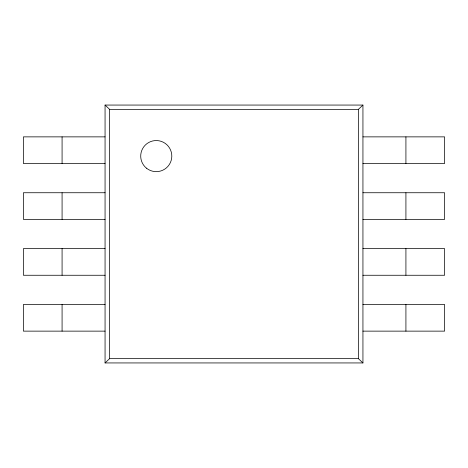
<?xml version="1.0" encoding="UTF-8"?>
<svg xmlns="http://www.w3.org/2000/svg" width="468" height="468" viewBox="0 0 468 468"><rect width="100%" height="100%" fill="white"/><g stroke="black" fill="none" stroke-linecap="round" stroke-linejoin="round"><path stroke-width="0.7" d="M105.06 105.06L109.606 109.36L358.394 109.36L362.94 105.06L362.94 362.94L105.06 362.94L105.06 105.06L362.94 105.06M105.06 362.94L109.606 358.64L358.394 358.64L362.94 362.94M105.06 136.867L23.4 136.867L23.4 163.513L105.06 163.513M362.94 136.867L444.6 136.867L444.6 163.513L362.94 163.513M105.06 192.74L23.4 192.74L23.4 219.387L105.06 219.387M362.94 192.74L444.6 192.74L444.6 219.387L362.94 219.387M105.06 248.613L23.4 248.613L23.4 275.26L105.06 275.26M362.94 248.613L444.6 248.613L444.6 275.26L362.94 275.26M105.06 304.487L23.4 304.487L23.4 331.133L105.06 331.133M362.94 304.487L444.6 304.487L444.6 331.133L362.94 331.133M405.92 136.867L405.92 163.513M405.92 192.74L405.92 219.387M405.92 248.613L405.92 275.26M405.92 304.487L405.92 331.133M358.394 109.36L358.394 358.64M109.606 109.36L109.606 358.64M62.08 136.867L62.08 163.513M62.08 192.74L62.08 219.387M62.08 248.613L62.08 275.26M62.08 304.487L62.08 331.133M146.472 168.182A15.549 15.549 0 0 0 171.616 158.529A15.549 15.549 0 0 0 150.684 141.582A15.549 15.549 0 0 0 146.472 168.182"/></g></svg>
